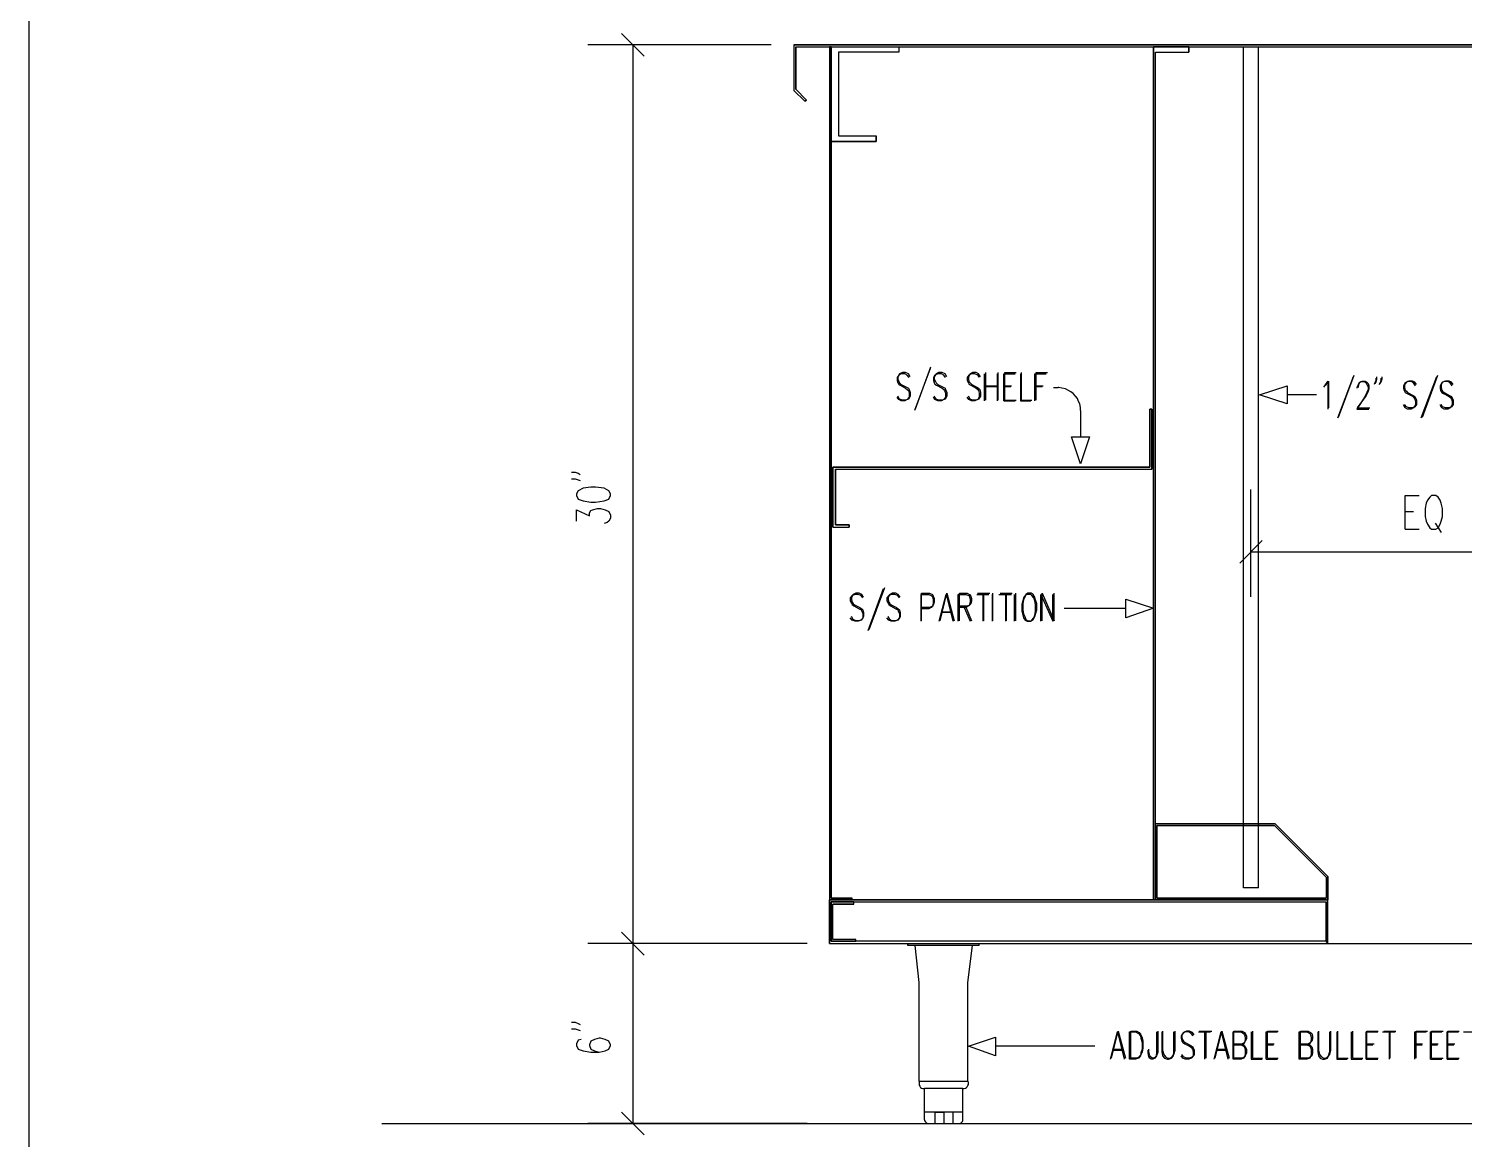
# Model space of a CAD drawing. Header units: metres. Extents: x 14 to 601, y -779 to -12.
# Drawn here: x 13.7 to 301.2, y -611.7 to -389.2 of the extents above; entities that cross this region are included whole.
import ezdxf

# ---------------------------------------------------------------- set-up
doc = ezdxf.new("R2010")
doc.units = ezdxf.units.M

msp = doc.modelspace()

# ---------------------------------------------------------------- linework, layer by layer
for p, q in [((13.72, -39.32), (13.72, -751.76)), ((136.96, -394.76), (132.4, -390.2)), ((162.4, -392.48), (125.68, -392.48)), ((134.68, -392.48), (134.68, -572.48)), ((166.96, -392.48), (166.96, -401.6)), ((418.96, -392.48), (166.96, -392.48)), ((166.96, -392.48), (418.96, -392.48)), ((166.96, -392.48), (166.96, -401.6)), ((167.32, -401.36), (167.32, -392.84)), ((167.32, -392.84), (418.6, -392.84)), ((167.32, -392.84), (418.6, -392.84)), ((167.32, -392.84), (167.32, -401.36)), ((174.4, -392.84), (174.04, -392.84)), ((174.04, -392.84), (174.04, -563.72)), ((174.04, -392.84), (174.04, -563.72)), ((174.4, -411.8), (174.4, -392.84)), ((174.4, -392.84), (187.96, -392.84)), ((174.4, -563.36), (174.4, -392.84)), ((174.4, -392.84), (174.4, -563.36)), ((174.4, -392.84), (174.4, -411.8)), ((187.96, -392.84), (187.96, -393.92)), ((187.96, -392.84), (187.96, -393.92)), ((246.04, -392.84), (238.96, -392.84)), ((238.96, -392.84), (238.96, -563.72)), ((238.96, -563.72), (238.96, -392.84)), ((246.04, -393.92), (246.04, -392.84)), ((246.04, -392.84), (246.04, -393.92)), ((256.96, -561.32), (256.96, -392.84)), ((259.96, -561.32), (259.96, -392.84)), ((187.96, -393.92), (175.84, -393.92)), ((175.84, -393.92), (175.84, -410.72)), ((187.96, -393.92), (175.84, -393.92)), ((175.84, -393.92), (175.84, -410.72)), ((239.32, -563.72), (239.32, -393.92)), ((239.32, -393.92), (246.04, -393.92)), ((239.32, -563.72), (239.32, -393.92)), ((239.32, -393.92), (246.04, -393.92)), ((166.96, -401.6), (169.12, -403.76)), ((169.12, -403.76), (166.96, -401.6)), ((169.48, -403.52), (167.32, -401.36)), ((167.32, -401.36), (169.48, -403.52)), ((169.12, -403.76), (169.48, -403.52)), ((169.48, -403.52), (169.12, -403.76)), ((175.84, -410.72), (183.4, -410.72)), ((175.84, -410.72), (183.4, -410.72)), ((183.4, -410.72), (183.4, -411.8)), ((183.4, -411.8), (183.4, -410.72)), ((183.4, -411.8), (174.4, -411.8)), ((174.4, -411.8), (183.4, -411.8)), ((174.4, -411.8), (183.4, -411.8)), ((194.32, -457.04), (191.2, -465.44)), ((187.96, -458.6), (187.6, -459.08)), ((187.6, -459.08), (187.6, -459.68)), ((187.6, -459.68), (187.72, -460.16)), ((188.08, -458.36), (187.72, -458.96)), ((187.72, -458.96), (187.72, -459.44)), ((187.72, -459.44), (187.96, -459.92)), ((188.44, -458.36), (187.96, -458.6)), ((187.96, -459.92), (188.08, -460.16)), ((188.68, -458.12), (188.08, -458.36)), ((189.16, -458.36), (188.44, -458.36)), ((189.28, -458.12), (188.68, -458.12)), ((189.64, -458.6), (189.16, -458.36)), ((189.88, -458.36), (189.28, -458.12)), ((190, -459.08), (189.64, -458.6)), ((190.24, -458.96), (189.88, -458.36)), ((194.2, -457.28), (191.08, -465.68)), ((195.16, -458.6), (194.92, -459.08)), ((194.92, -459.08), (194.92, -459.68)), ((194.92, -459.68), (195.04, -460.16)), ((195.4, -458.36), (195.04, -458.96)), ((195.04, -458.96), (195.04, -459.44)), ((195.04, -459.44), (195.28, -459.92)), ((195.76, -458.36), (195.16, -458.6)), ((195.28, -459.92), (195.4, -460.16)), ((195.88, -458.12), (195.4, -458.36)), ((196.48, -458.36), (195.76, -458.36)), ((196.6, -458.12), (195.88, -458.12)), ((196.96, -458.6), (196.48, -458.36)), ((197.2, -458.36), (196.6, -458.12)), ((197.32, -459.08), (196.96, -458.6)), ((197.56, -458.96), (197.2, -458.36)), ((202, -458.6), (201.64, -459.08)), ((201.64, -459.08), (201.64, -459.68)), ((201.64, -459.68), (201.88, -460.16)), ((202.24, -458.36), (201.88, -458.96)), ((201.88, -458.96), (201.88, -459.44)), ((201.88, -459.44), (202, -459.92)), ((202.48, -458.36), (202, -458.6)), ((202, -459.92), (202.24, -460.16)), ((202.72, -458.12), (202.24, -458.36)), ((203.2, -458.36), (202.48, -458.36)), ((203.44, -458.12), (202.72, -458.12)), ((203.8, -458.6), (203.2, -458.36)), ((203.92, -458.36), (203.44, -458.12)), ((204.04, -459.08), (203.8, -458.6)), ((204.28, -458.96), (203.92, -458.36)), ((205.12, -463.76), (205.12, -458.36)), ((205.36, -463.64), (205.36, -458.12)), ((207.64, -458.36), (207.64, -463.76)), ((207.76, -458.12), (207.76, -463.64)), ((208.96, -463.76), (208.96, -458.36)), ((208.96, -458.36), (211.24, -458.36)), ((209.2, -463.64), (209.2, -458.12)), ((209.2, -458.12), (211.48, -458.12)), ((212.32, -458.36), (212.32, -463.76)), ((212.44, -458.12), (212.44, -463.64)), ((215.2, -463.76), (215.2, -458.36)), ((215.2, -458.36), (217.48, -458.36)), ((215.44, -463.64), (215.44, -458.12)), ((215.44, -458.12), (217.72, -458.12)), ((273.28, -460.76), (273.88, -459.92)), ((273.52, -460.52), (274, -459.8)), ((273.88, -459.92), (273.88, -465.44)), ((274, -459.8), (274, -465.2)), ((278.92, -458.96), (275.8, -467.24)), ((279.04, -458.72), (275.92, -467.12)), ((280.12, -460.16), (280.48, -459.92)), ((280.36, -460.04), (280.72, -459.8)), ((280.48, -459.92), (281.2, -459.92)), ((280.72, -459.8), (281.32, -459.8)), ((281.2, -459.92), (281.56, -460.16)), ((281.32, -459.8), (281.68, -460.04)), ((283.48, -459.68), (283.24, -460.16)), ((283.48, -459.2), (283.48, -459.68)), ((283.6, -459.44), (283.48, -460.04)), ((283.6, -458.96), (283.6, -459.44)), ((284.44, -459.68), (284.32, -460.16)), ((284.44, -459.2), (284.44, -459.68)), ((284.68, -459.44), (284.44, -460.04)), ((284.68, -458.96), (284.68, -459.44)), ((289.84, -459.92), (289.36, -460.16)), ((290.08, -459.8), (289.6, -460.04)), ((290.56, -459.92), (289.84, -459.92)), ((290.8, -459.8), (290.08, -459.8)), ((291.04, -460.16), (290.56, -459.92)), ((291.28, -460.04), (290.8, -459.8)), ((295.6, -458.96), (292.48, -467.24)), ((295.84, -458.72), (292.72, -467.12)), ((297.16, -459.92), (296.68, -460.16)), ((297.4, -459.8), (296.8, -460.04)), ((297.88, -459.92), (297.16, -459.92)), ((298.12, -459.8), (297.4, -459.8)), ((298.36, -460.16), (297.88, -459.92)), ((298.6, -460.04), (298.12, -459.8)), ((187.72, -460.16), (187.96, -460.4)), ((188.08, -463.4), (187.72, -462.8)), ((187.96, -460.4), (188.2, -460.64)), ((188.08, -460.16), (188.44, -460.52)), ((188.2, -460.64), (189.28, -461.24)), ((188.44, -460.52), (189.52, -461)), ((189.28, -461.24), (189.64, -461.48)), ((189.52, -461), (189.88, -461.24)), ((189.64, -461.48), (189.88, -461.72)), ((189.88, -461.24), (190, -461.48)), ((189.88, -461.72), (190, -462.2)), ((190.24, -462.8), (189.88, -463.4)), ((190, -461.48), (190.24, -462.08)), ((190, -462.2), (190, -463.04)), ((190.24, -462.08), (190.24, -462.8)), ((195.04, -460.16), (195.16, -460.4)), ((195.4, -463.4), (195.04, -462.8)), ((195.16, -460.4), (195.52, -460.64)), ((195.4, -460.16), (195.76, -460.52)), ((195.52, -460.64), (196.6, -461.24)), ((195.76, -460.52), (196.84, -461)), ((196.6, -461.24), (196.96, -461.48)), ((196.84, -461), (197.2, -461.24)), ((196.96, -461.48), (197.08, -461.72)), ((197.08, -461.72), (197.32, -462.2)), ((197.2, -461.24), (197.32, -461.48)), ((197.56, -462.8), (197.2, -463.4)), ((197.32, -461.48), (197.56, -462.08)), ((197.32, -462.2), (197.32, -463.04)), ((197.56, -462.08), (197.56, -462.8)), ((201.88, -460.16), (202, -460.4)), ((202.24, -463.4), (201.88, -462.8)), ((202, -460.4), (202.36, -460.64)), ((202.24, -460.16), (202.6, -460.52)), ((202.36, -460.64), (203.44, -461.24)), ((202.6, -460.52), (203.56, -461)), ((203.44, -461.24), (203.8, -461.48)), ((203.56, -461), (203.92, -461.24)), ((203.8, -461.48), (203.92, -461.72)), ((203.92, -461.24), (204.16, -461.48)), ((203.92, -461.72), (204.04, -462.2)), ((204.28, -462.8), (203.92, -463.4)), ((204.04, -462.2), (204.04, -463.04)), ((204.16, -461.48), (204.28, -462.08)), ((204.28, -462.08), (204.28, -462.8)), ((205.12, -460.88), (207.64, -460.88)), ((205.36, -460.76), (207.76, -460.76)), ((208.96, -460.88), (210.4, -460.88)), ((209.2, -460.76), (210.52, -460.76)), ((215.2, -460.88), (216.64, -460.88)), ((215.44, -460.76), (216.88, -460.76)), ((218.92, -461.12), (219.88, -461.12)), ((220, -461.12), (219.88, -461.12)), ((220.6, -461.24), (220, -461.12)), ((221.32, -461.36), (220.6, -461.24)), ((221.8, -461.6), (221.32, -461.36)), ((222.4, -461.96), (221.8, -461.6)), ((222.88, -462.32), (222.4, -461.96)), ((223.36, -462.8), (222.88, -462.32)), ((223.72, -463.28), (223.36, -462.8)), ((260.2, -462.56), (265.72, -460.76)), ((265.72, -464.36), (260.2, -462.56)), ((265.72, -460.76), (265.72, -464.36)), ((271.6, -462.56), (265.72, -462.56)), ((273.04, -461), (273.28, -460.76)), ((273.16, -460.76), (273.52, -460.52)), ((281.32, -462.8), (279.64, -465.44)), ((279.76, -461), (280, -460.52)), ((279.76, -461.24), (279.76, -461)), ((281.56, -462.68), (279.76, -465.2)), ((280, -460.52), (280.12, -460.16)), ((280, -460.76), (280.12, -460.28)), ((280, -461.12), (280, -460.76)), ((280.12, -460.28), (280.36, -460.04)), ((281.68, -462.08), (281.32, -462.8)), ((281.56, -460.16), (281.68, -460.52)), ((281.92, -461.84), (281.56, -462.68)), ((281.68, -460.04), (281.92, -460.28)), ((281.68, -460.52), (281.92, -461)), ((281.92, -461.48), (281.68, -462.08)), ((281.92, -460.28), (282.04, -460.76)), ((281.92, -461), (281.92, -461.48)), ((282.04, -461.36), (281.92, -461.84)), ((282.04, -460.76), (282.04, -461.36)), ((283.24, -460.16), (283.12, -460.52)), ((283.48, -460.04), (283.24, -460.28)), ((284.32, -460.16), (284.08, -460.52)), ((284.44, -460.04), (284.32, -460.28)), ((289.36, -460.16), (289, -460.76)), ((289, -460.76), (289, -461.24)), ((289, -461.24), (289.12, -461.72)), ((289.12, -461.72), (289.36, -462.08)), ((289.6, -460.04), (289.24, -460.52)), ((289.24, -460.52), (289.24, -461.12)), ((289.24, -461.12), (289.36, -461.6)), ((289.36, -461.6), (289.6, -461.84)), ((289.36, -462.08), (289.72, -462.32)), ((289.6, -461.84), (289.84, -462.08)), ((289.72, -462.32), (290.8, -462.8)), ((289.84, -462.08), (290.92, -462.68)), ((290.8, -462.8), (291.04, -463.04)), ((290.92, -462.68), (291.28, -462.92)), ((291.4, -460.76), (291.04, -460.16)), ((291.64, -460.52), (291.28, -460.04)), ((296.68, -460.16), (296.32, -460.76)), ((296.32, -460.76), (296.32, -461.24)), ((296.32, -461.24), (296.44, -461.72)), ((296.44, -461.72), (296.68, -462.08)), ((296.8, -460.04), (296.56, -460.52)), ((296.56, -460.52), (296.56, -461.12)), ((296.56, -461.12), (296.68, -461.6)), ((296.68, -461.6), (296.8, -461.84)), ((296.68, -462.08), (297.04, -462.32)), ((296.8, -461.84), (297.16, -462.08)), ((297.04, -462.32), (298, -462.8)), ((297.16, -462.08), (298.24, -462.68)), ((298, -462.8), (298.36, -463.04)), ((298.24, -462.68), (298.6, -462.92)), ((298.72, -460.76), (298.36, -460.16)), ((298.96, -460.52), (298.6, -460.04)), ((187.96, -463.52), (187.6, -463.04)), ((188.44, -463.76), (187.96, -463.52)), ((188.68, -463.64), (188.08, -463.4)), ((189.16, -463.76), (188.44, -463.76)), ((189.28, -463.64), (188.68, -463.64)), ((189.64, -463.52), (189.16, -463.76)), ((189.88, -463.4), (189.28, -463.64)), ((190, -463.04), (189.64, -463.52)), ((195.16, -463.52), (194.92, -463.04)), ((195.76, -463.76), (195.16, -463.52)), ((195.88, -463.64), (195.4, -463.4)), ((196.48, -463.76), (195.76, -463.76)), ((196.6, -463.64), (195.88, -463.64)), ((196.96, -463.52), (196.48, -463.76)), ((197.2, -463.4), (196.6, -463.64)), ((197.32, -463.04), (196.96, -463.52)), ((202, -463.52), (201.64, -463.04)), ((202.48, -463.76), (202, -463.52)), ((202.72, -463.64), (202.24, -463.4)), ((203.2, -463.76), (202.48, -463.76)), ((203.44, -463.64), (202.72, -463.64)), ((203.8, -463.52), (203.2, -463.76)), ((203.92, -463.4), (203.44, -463.64)), ((204.04, -463.04), (203.8, -463.52)), ((208.96, -463.76), (211.24, -463.76)), ((209.2, -463.64), (211.48, -463.64)), ((212.32, -463.76), (214.36, -463.76)), ((212.44, -463.64), (214.6, -463.64)), ((223.96, -463.88), (223.72, -463.28)), ((224.2, -464.36), (223.96, -463.88)), ((224.32, -465.08), (224.2, -464.36)), ((224.32, -465.68), (224.32, -465.08)), ((224.32, -465.68), (224.32, -470.96)), ((238.6, -465.44), (238.24, -465.44)), ((238.24, -465.44), (238.24, -477.08)), ((238.24, -477.08), (238.24, -465.44)), ((238.24, -465.44), (238.6, -465.44)), ((238.6, -477.44), (238.6, -465.44)), ((238.6, -465.44), (238.6, -477.44)), ((279.64, -465.44), (282.04, -465.44)), ((279.76, -465.2), (282.28, -465.2)), ((289.36, -465.2), (289, -464.6)), ((289.6, -464.96), (289.24, -464.48)), ((289.84, -465.44), (289.36, -465.2)), ((290.08, -465.2), (289.6, -464.96)), ((290.56, -465.44), (289.84, -465.44)), ((290.8, -465.2), (290.08, -465.2)), ((291.04, -465.2), (290.56, -465.44)), ((291.28, -464.96), (290.8, -465.2)), ((291.04, -463.04), (291.28, -463.4)), ((291.4, -464.6), (291.04, -465.2)), ((291.28, -462.92), (291.4, -463.16)), ((291.28, -463.4), (291.4, -463.88)), ((291.64, -464.48), (291.28, -464.96)), ((291.4, -463.16), (291.64, -463.64)), ((291.4, -463.88), (291.4, -464.6)), ((291.64, -463.64), (291.64, -464.48)), ((296.68, -465.2), (296.32, -464.6)), ((296.8, -464.96), (296.56, -464.48)), ((297.16, -465.44), (296.68, -465.2)), ((297.4, -465.2), (296.8, -464.96)), ((297.88, -465.44), (297.16, -465.44)), ((298.12, -465.2), (297.4, -465.2)), ((298.36, -465.2), (297.88, -465.44)), ((298.6, -464.96), (298.12, -465.2)), ((298.36, -463.04), (298.6, -463.4)), ((298.72, -464.6), (298.36, -465.2)), ((298.6, -462.92), (298.72, -463.16)), ((298.6, -463.4), (298.72, -463.88)), ((298.96, -464.48), (298.6, -464.96)), ((298.72, -463.16), (298.96, -463.64)), ((298.72, -463.88), (298.72, -464.6)), ((298.96, -463.64), (298.96, -464.48)), ((224.32, -476.36), (222.52, -470.96)), ((222.52, -470.96), (226.12, -470.96)), ((226.12, -470.96), (224.32, -476.36)), ((174.76, -477.08), (174.76, -489.08)), ((238.24, -477.08), (174.76, -477.08)), ((174.76, -477.08), (238.24, -477.08)), ((174.76, -489.08), (174.76, -477.08)), ((122.44, -478.04), (123.16, -478.04)), ((122.44, -479.36), (123.16, -479.36)), ((123.16, -478.04), (123.76, -478.28)), ((123.16, -479.36), (123.76, -479.6)), ((123.76, -478.28), (124.12, -478.52)), ((123.76, -479.6), (124.12, -479.72)), ((175.24, -488.6), (175.24, -477.44)), ((175.24, -477.44), (238.6, -477.44)), ((175.24, -477.44), (238.6, -477.44)), ((175.24, -477.44), (175.24, -488.6)), ((123.76, -481.76), (123.4, -482.36)), ((123.4, -482.36), (123.4, -482.72)), ((123.4, -482.72), (123.76, -483.44)), ((124.72, -481.28), (123.76, -481.76)), ((126.28, -481.04), (124.72, -481.28)), ((127.24, -481.04), (126.28, -481.04)), ((128.92, -481.28), (127.24, -481.04)), ((129.88, -481.76), (128.92, -481.28)), ((130.24, -482.36), (129.88, -481.76)), ((129.88, -483.44), (130.24, -482.72)), ((130.24, -482.72), (130.24, -482.36)), ((258.4, -481.52), (258.4, -503)), ((289.36, -489.44), (289.36, -482.72)), ((289.36, -482.72), (292.12, -482.72)), ((294.64, -482.72), (294.28, -483.08)), ((295.48, -482.72), (294.64, -482.72)), ((295.96, -483.08), (295.48, -482.72)), ((123.4, -487.88), (123.4, -485.6)), ((123.4, -485.6), (126.04, -486.8)), ((123.76, -483.44), (124.72, -483.8)), ((124.72, -483.8), (126.28, -484.04)), ((126.04, -486.2), (126.28, -485.72)), ((126.28, -484.04), (127.24, -484.04)), ((126.28, -485.72), (126.64, -485.6)), ((126.64, -485.6), (127.6, -485.36)), ((127.24, -484.04), (128.92, -483.8)), ((127.6, -485.36), (128.2, -485.36)), ((128.2, -485.36), (129.16, -485.6)), ((128.92, -483.8), (129.88, -483.44)), ((129.16, -485.6), (129.88, -485.96)), ((293.56, -484.28), (293.32, -485.36)), ((293.32, -485.36), (293.32, -486.92)), ((293.8, -483.68), (293.56, -484.28)), ((294.28, -483.08), (293.8, -483.68)), ((296.32, -483.68), (295.96, -483.08)), ((296.56, -484.28), (296.32, -483.68)), ((296.8, -485.36), (296.56, -484.28)), ((296.8, -486.92), (296.8, -485.36)), ((126.04, -486.8), (126.04, -486.2)), ((129.52, -488.12), (128.92, -488.36)), ((129.88, -487.88), (129.52, -488.12)), ((129.88, -485.96), (130.24, -486.68)), ((130.24, -487.28), (129.88, -487.88)), ((130.24, -486.68), (130.24, -487.28)), ((178, -488.6), (175.24, -488.6)), ((175.24, -488.6), (178, -488.6)), ((178, -489.08), (178, -488.6)), ((178, -488.6), (178, -489.08)), ((289.36, -485.96), (291.04, -485.96)), ((293.32, -486.92), (293.56, -487.88)), ((293.56, -487.88), (293.8, -488.48)), ((293.8, -488.48), (294.28, -489.2)), ((295.36, -488.24), (296.56, -490.16)), ((295.96, -489.2), (296.32, -488.48)), ((296.32, -488.48), (296.56, -487.88)), ((296.56, -487.88), (296.8, -486.92)), ((174.76, -489.08), (178, -489.08)), ((174.76, -489.08), (178, -489.08)), ((289.36, -489.44), (292.12, -489.44)), ((294.28, -489.2), (294.64, -489.44)), ((294.64, -489.44), (295.48, -489.44)), ((295.48, -489.44), (295.96, -489.2)), ((260.68, -491.72), (256.24, -496.28)), ((258.4, -494), (328.96, -494)), ((178.6, -502.76), (178.24, -503.24)), ((178.84, -502.52), (178.48, -503.12)), ((179.2, -502.52), (178.6, -502.76)), ((179.32, -502.28), (178.84, -502.52)), ((179.8, -502.52), (179.2, -502.52)), ((180.04, -502.28), (179.32, -502.28)), ((180.4, -502.76), (179.8, -502.52)), ((180.52, -502.52), (180.04, -502.28)), ((180.76, -503.24), (180.4, -502.76)), ((180.88, -503.12), (180.52, -502.52)), ((184.84, -501.44), (181.72, -509.84)), ((185.08, -501.2), (181.96, -509.6)), ((185.92, -502.76), (185.56, -503.24)), ((186.16, -502.52), (185.8, -503.12)), ((186.4, -502.52), (185.92, -502.76)), ((186.64, -502.28), (186.16, -502.52)), ((187.12, -502.52), (186.4, -502.52)), ((187.36, -502.28), (186.64, -502.28)), ((187.72, -502.76), (187.12, -502.52)), ((187.84, -502.52), (187.36, -502.28)), ((188.08, -503.24), (187.72, -502.76)), ((188.2, -503.12), (187.84, -502.52)), ((192.4, -507.92), (192.4, -502.52)), ((192.4, -502.52), (193.96, -502.52)), ((192.52, -507.8), (192.52, -502.28)), ((192.52, -502.28), (194.08, -502.28)), ((193.96, -502.52), (194.44, -502.76)), ((194.08, -502.28), (194.68, -502.52)), ((194.44, -502.76), (194.68, -503)), ((194.68, -502.52), (194.8, -502.88)), ((194.68, -503), (194.8, -503.48)), ((194.8, -502.88), (195.04, -503.36)), ((196, -507.92), (197.44, -502.52)), ((196.24, -507.8), (197.56, -502.28)), ((197.44, -502.52), (198.76, -507.92)), ((197.56, -502.28), (199, -507.8)), ((199.84, -507.92), (199.84, -502.52)), ((199.84, -502.52), (201.4, -502.52)), ((200.08, -507.8), (200.08, -502.28)), ((200.08, -502.28), (201.64, -502.28)), ((201.4, -502.52), (202, -502.76)), ((201.64, -502.28), (202.12, -502.52)), ((202, -502.76), (202.12, -503)), ((202.12, -502.52), (202.36, -502.88)), ((202.12, -503), (202.24, -503.48)), ((202.36, -502.88), (202.48, -503.36)), ((203.56, -502.52), (205.96, -502.52)), ((203.68, -502.28), (206.2, -502.28)), ((204.76, -502.52), (204.76, -507.92)), ((204.88, -502.28), (204.88, -507.8)), ((206.68, -507.92), (206.68, -502.52)), ((206.8, -507.8), (206.8, -502.28)), ((208, -502.52), (210.52, -502.52)), ((208.24, -502.28), (210.64, -502.28)), ((209.32, -502.52), (209.32, -507.92)), ((209.44, -502.28), (209.44, -507.8)), ((211.12, -507.92), (211.12, -502.52)), ((211.36, -507.8), (211.36, -502.28)), ((213.28, -502.76), (212.92, -503.24)), ((213.4, -502.52), (213.16, -503.12)), ((213.64, -502.52), (213.28, -502.76)), ((213.76, -502.28), (213.4, -502.52)), ((214.36, -502.52), (213.64, -502.52)), ((214.48, -502.28), (213.76, -502.28)), ((214.6, -502.76), (214.36, -502.52)), ((214.84, -502.52), (214.48, -502.28)), ((214.96, -503.24), (214.6, -502.76)), ((215.2, -503.12), (214.84, -502.52)), ((216.4, -507.92), (216.4, -502.52)), ((216.4, -502.52), (218.8, -507.92)), ((216.64, -507.8), (216.64, -502.28)), ((216.64, -502.28), (219.04, -507.8)), ((218.8, -507.92), (218.8, -502.52)), ((219.04, -507.8), (219.04, -502.28)), ((178.24, -503.24), (178.24, -503.84)), ((178.24, -503.84), (178.48, -504.32)), ((178.48, -503.12), (178.48, -503.6)), ((178.48, -503.6), (178.6, -504.08)), ((178.48, -504.32), (178.6, -504.56)), ((178.6, -504.08), (178.84, -504.44)), ((178.6, -504.56), (178.96, -504.8)), ((178.84, -504.44), (179.2, -504.68)), ((178.96, -504.8), (180.04, -505.4)), ((179.2, -504.68), (180.16, -505.16)), ((180.04, -505.4), (180.4, -505.64)), ((180.16, -505.16), (180.52, -505.4)), ((180.4, -505.64), (180.52, -505.88)), ((180.52, -505.4), (180.76, -505.64)), ((180.52, -505.88), (180.76, -506.36)), ((180.76, -505.64), (180.88, -506.24)), ((185.56, -503.24), (185.56, -503.84)), ((185.56, -503.84), (185.8, -504.32)), ((185.8, -503.12), (185.8, -503.6)), ((185.8, -503.6), (185.92, -504.08)), ((185.8, -504.32), (185.92, -504.56)), ((185.92, -504.08), (186.16, -504.44)), ((185.92, -504.56), (186.28, -504.8)), ((186.16, -504.44), (186.52, -504.68)), ((186.28, -504.8), (187.36, -505.4)), ((186.52, -504.68), (187.48, -505.16)), ((187.36, -505.4), (187.72, -505.64)), ((187.48, -505.16), (187.84, -505.4)), ((187.72, -505.64), (187.84, -505.88)), ((187.84, -505.4), (188.08, -505.64)), ((187.84, -505.88), (188.08, -506.36)), ((188.08, -505.64), (188.2, -506.24)), ((193.96, -505.4), (192.4, -505.4)), ((194.08, -505.16), (192.52, -505.16)), ((194.44, -505.16), (193.96, -505.4)), ((194.68, -504.92), (194.08, -505.16)), ((194.68, -504.8), (194.44, -505.16)), ((194.8, -504.32), (194.68, -504.8)), ((194.8, -504.68), (194.68, -504.92)), ((194.8, -503.48), (194.8, -504.32)), ((195.04, -504.08), (194.8, -504.68)), ((195.04, -503.36), (195.04, -504.08)), ((201.4, -505.16), (199.84, -505.16)), ((201.64, -504.92), (200.08, -504.92)), ((201.04, -505.16), (202.24, -507.92)), ((201.28, -504.92), (202.48, -507.8)), ((202, -504.8), (201.4, -505.16)), ((202.12, -504.68), (201.64, -504.92)), ((202.12, -504.56), (202, -504.8)), ((202.24, -504.08), (202.12, -504.56)), ((202.36, -504.44), (202.12, -504.68)), ((202.24, -503.48), (202.24, -504.08)), ((202.48, -503.84), (202.36, -504.44)), ((202.48, -503.36), (202.48, -503.84)), ((212.8, -503.84), (212.56, -504.56)), ((212.56, -504.56), (212.56, -505.88)), ((212.56, -505.88), (212.8, -506.72)), ((212.92, -503.24), (212.8, -503.84)), ((212.92, -503.6), (212.8, -504.44)), ((212.8, -504.44), (212.8, -505.64)), ((212.8, -505.64), (212.92, -506.48)), ((213.16, -503.12), (212.92, -503.6)), ((215.2, -503.84), (214.96, -503.24)), ((215.32, -503.6), (215.2, -503.12)), ((215.32, -504.56), (215.2, -503.84)), ((215.2, -506.72), (215.32, -505.88)), ((215.56, -504.44), (215.32, -503.6)), ((215.32, -505.88), (215.32, -504.56)), ((215.32, -506.48), (215.56, -505.64)), ((215.56, -505.64), (215.56, -504.44)), ((221.08, -505.28), (233.44, -505.28)), ((233.44, -507.2), (233.44, -503.48)), ((233.44, -503.48), (238.96, -505.28)), ((238.96, -505.28), (233.44, -507.2)), ((178.6, -507.68), (178.24, -507.2)), ((178.84, -507.56), (178.48, -506.96)), ((179.2, -507.92), (178.6, -507.68)), ((179.32, -507.8), (178.84, -507.56)), ((179.8, -507.92), (179.2, -507.92)), ((180.04, -507.8), (179.32, -507.8)), ((180.4, -507.68), (179.8, -507.92)), ((180.52, -507.56), (180.04, -507.8)), ((180.76, -507.2), (180.4, -507.68)), ((180.88, -506.96), (180.52, -507.56)), ((180.76, -506.36), (180.76, -507.2)), ((180.88, -506.24), (180.88, -506.96)), ((185.92, -507.68), (185.56, -507.2)), ((186.16, -507.56), (185.8, -506.96)), ((186.4, -507.92), (185.92, -507.68)), ((186.64, -507.8), (186.16, -507.56)), ((187.12, -507.92), (186.4, -507.92)), ((187.36, -507.8), (186.64, -507.8)), ((187.72, -507.68), (187.12, -507.92)), ((187.84, -507.56), (187.36, -507.8)), ((188.08, -507.2), (187.72, -507.68)), ((188.2, -506.96), (187.84, -507.56)), ((188.08, -506.36), (188.08, -507.2)), ((188.2, -506.24), (188.2, -506.96)), ((196.6, -506.12), (198.28, -506.12)), ((196.72, -506), (198.52, -506)), ((212.8, -506.72), (212.92, -507.2)), ((212.92, -506.48), (213.16, -506.96)), ((212.92, -507.2), (213.28, -507.68)), ((213.16, -506.96), (213.4, -507.56)), ((213.28, -507.68), (213.64, -507.92)), ((213.4, -507.56), (213.76, -507.8)), ((213.64, -507.92), (214.36, -507.92)), ((213.76, -507.8), (214.48, -507.8)), ((214.36, -507.92), (214.6, -507.68)), ((214.48, -507.8), (214.84, -507.56)), ((214.6, -507.68), (214.96, -507.2)), ((214.84, -507.56), (215.2, -506.96)), ((214.96, -507.2), (215.2, -506.72)), ((215.2, -506.96), (215.32, -506.48)), ((239.32, -548.48), (239.32, -563.72)), ((256.96, -548.48), (239.32, -548.48)), ((263.32, -548.48), (239.32, -548.48)), ((239.68, -563.36), (239.68, -548.84)), ((239.68, -548.84), (256.96, -548.84)), ((239.68, -563.36), (239.68, -548.84)), ((263.2, -548.84), (239.68, -548.84)), ((256.96, -548.84), (256.96, -548.48)), ((259.96, -548.48), (256.96, -548.48)), ((256.96, -548.48), (256.96, -548.84)), ((256.96, -548.84), (259.96, -548.84)), ((263.32, -548.48), (259.96, -548.48)), ((259.96, -548.48), (259.96, -548.84)), ((259.96, -548.84), (259.96, -548.48)), ((259.96, -548.84), (263.2, -548.84)), ((263.2, -548.84), (273.52, -559.16)), ((263.2, -548.84), (273.52, -559.16)), ((273.88, -559.04), (263.32, -548.48)), ((263.32, -548.48), (273.88, -559.04)), ((239.32, -552.08), (239.32, -563.72)), ((273.52, -559.16), (273.52, -563.36)), ((273.52, -559.16), (273.52, -563.36)), ((273.88, -563.72), (273.88, -559.04)), ((273.88, -559.04), (273.88, -563.72)), ((178.6, -563.36), (174.4, -563.36)), ((174.4, -563.36), (178.6, -563.36)), ((178.6, -563.72), (178.6, -563.36)), ((178.6, -563.72), (178.6, -563.36)), ((273.52, -563.36), (239.68, -563.36)), ((239.68, -563.36), (273.52, -563.36)), ((259.96, -561.32), (256.96, -561.32)), ((174.04, -563.72), (178.6, -563.72)), ((238.96, -563.72), (174.04, -563.72)), ((174.04, -563.72), (174.04, -572.48)), ((174.04, -563.72), (238.96, -563.72)), ((174.04, -563.72), (178.6, -563.72)), ((174.04, -563.72), (178.6, -563.72)), ((174.04, -572.48), (174.04, -563.72)), ((178.96, -564.08), (174.4, -564.08)), ((174.4, -564.08), (174.4, -572)), ((174.4, -572), (174.4, -564.08)), ((174.4, -564.08), (178.96, -564.08)), ((178.96, -564.08), (174.4, -564.08)), ((174.4, -564.08), (174.4, -572)), ((174.76, -571.64), (174.76, -564.56)), ((174.76, -564.56), (178.96, -564.56)), ((178.96, -564.56), (174.76, -564.56)), ((174.76, -571.64), (174.76, -564.56)), ((178.96, -564.56), (178.96, -564.08)), ((178.96, -564.08), (273.52, -564.08)), ((178.96, -564.56), (178.96, -564.08)), ((178.96, -564.08), (273.52, -564.08)), ((238.96, -563.72), (239.32, -563.72)), ((239.32, -563.72), (238.96, -563.72)), ((239.32, -563.72), (238.96, -563.72)), ((239.32, -563.72), (273.88, -563.72)), ((273.88, -563.72), (239.32, -563.72)), ((239.32, -563.72), (273.88, -563.72)), ((273.52, -564.08), (273.52, -572)), ((273.52, -572), (273.52, -564.08)), ((273.88, -572.48), (273.88, -563.72)), ((273.88, -572.48), (273.88, -563.72)), ((273.88, -563.72), (273.88, -563.72)), ((132.4, -570.2), (136.96, -574.76)), ((136.96, -574.76), (132.4, -570.2)), ((174.4, -572), (179.32, -572)), ((273.52, -572), (174.4, -572)), ((273.52, -572), (174.4, -572)), ((179.32, -571.64), (174.76, -571.64)), ((179.32, -571.64), (174.76, -571.64)), ((179.32, -572), (179.32, -571.64)), ((179.32, -572), (179.32, -571.64)), ((273.52, -572), (273.88, -572.48)), ((273.88, -572.48), (273.52, -572)), ((169.6, -572.48), (125.68, -572.48)), ((134.68, -572.48), (134.68, -608.48)), ((174.04, -572.48), (273.88, -572.48)), ((174.04, -572.48), (411.4, -572.48)), ((189.76, -572.48), (189.76, -572.84)), ((189.76, -572.48), (204.04, -572.48)), ((189.76, -572.84), (189.76, -572.48)), ((204.04, -572.84), (189.76, -572.84)), ((192.04, -580.28), (191.2, -572.84)), ((201.76, -580.28), (202.72, -572.84)), ((204.04, -572.84), (204.04, -572.48)), ((192.04, -600.08), (192.04, -580.28)), ((201.76, -600.08), (201.76, -580.28)), ((122.44, -588.2), (123.16, -588.2)), ((123.16, -588.2), (123.76, -588.44)), ((123.76, -588.44), (124.12, -588.68)), ((122.44, -589.52), (123.16, -589.52)), ((123.16, -589.52), (123.76, -589.76)), ((123.76, -591.8), (123.4, -592.52)), ((123.76, -589.76), (124.12, -589.88)), ((124.36, -591.68), (123.76, -591.8)), ((126.28, -592.04), (126.04, -592.76)), ((127, -591.68), (126.28, -592.04)), ((127.96, -591.44), (127, -591.68)), ((128.2, -591.44), (127.96, -591.44)), ((129.16, -591.68), (128.2, -591.44)), ((129.88, -592.04), (129.16, -591.68)), ((130.24, -592.76), (129.88, -592.04)), ((201.88, -593), (207.28, -591.2)), ((207.28, -591.2), (207.28, -594.92)), ((230.32, -595.64), (231.76, -590.12)), ((230.56, -595.4), (231.88, -590)), ((231.76, -590.12), (233.08, -595.64)), ((231.88, -590), (233.32, -595.4)), ((234.16, -595.64), (234.16, -590.12)), ((234.16, -590.12), (235.36, -590.12)), ((234.4, -595.4), (234.4, -590)), ((234.4, -590), (235.6, -590)), ((235.36, -590.12), (235.96, -590.48)), ((235.6, -590), (236.08, -590.24)), ((235.96, -590.48), (236.32, -590.96)), ((236.08, -590.24), (236.44, -590.72)), ((236.32, -590.96), (236.44, -591.44)), ((236.44, -590.72), (236.68, -591.32)), ((236.44, -591.44), (236.68, -592.28)), ((236.68, -591.32), (236.8, -592.04)), ((236.8, -592.04), (236.8, -593.36)), ((239.56, -590.12), (239.56, -594.32)), ((239.8, -590), (239.8, -594.2)), ((240.64, -590.12), (240.64, -594.08)), ((240.76, -590), (240.76, -593.84)), ((243.04, -594.08), (243.04, -590.12)), ((243.28, -593.84), (243.28, -590)), ((244.84, -590.48), (244.48, -590.96)), ((244.48, -590.96), (244.48, -591.44)), ((244.48, -591.44), (244.6, -592.04)), ((244.96, -590.24), (244.6, -590.72)), ((244.6, -590.72), (244.6, -591.32)), ((244.6, -591.32), (244.84, -591.8)), ((244.6, -592.04), (244.84, -592.28)), ((245.32, -590.12), (244.84, -590.48)), ((244.84, -591.8), (244.96, -592.04)), ((245.56, -590), (244.96, -590.24)), ((244.96, -592.04), (245.32, -592.28)), ((246.04, -590.12), (245.32, -590.12)), ((246.16, -590), (245.56, -590)), ((246.52, -590.48), (246.04, -590.12)), ((246.76, -590.24), (246.16, -590)), ((246.88, -590.96), (246.52, -590.48)), ((247.12, -590.72), (246.76, -590.24)), ((247.96, -590.12), (250.36, -590.12)), ((248.08, -590), (250.6, -590)), ((249.16, -590.12), (249.16, -595.64)), ((249.4, -590), (249.4, -595.4)), ((251.08, -595.64), (252.52, -590.12)), ((251.32, -595.4), (252.64, -590)), ((252.52, -590.12), (253.84, -595.64)), ((252.64, -590), (254.08, -595.4)), ((254.92, -595.64), (254.92, -590.12)), ((254.92, -590.12), (256.48, -590.12)), ((255.04, -595.4), (255.04, -590)), ((255.04, -590), (256.72, -590)), ((256.48, -590.12), (256.96, -590.48)), ((256.72, -590), (257.2, -590.24)), ((256.96, -590.48), (257.2, -590.72)), ((257.2, -590.24), (257.32, -590.48)), ((257.2, -590.72), (257.32, -591.2)), ((257.32, -591.68), (257.2, -592.28)), ((257.32, -592.04), (257.2, -592.28)), ((257.32, -590.48), (257.56, -590.96)), ((257.32, -591.2), (257.32, -591.68)), ((257.56, -591.56), (257.32, -592.04)), ((257.56, -590.96), (257.56, -591.56)), ((258.52, -590.12), (258.52, -595.64)), ((258.76, -590), (258.76, -595.4)), ((261.52, -595.64), (261.52, -590.12)), ((261.52, -590.12), (263.8, -590.12)), ((261.76, -595.4), (261.76, -590)), ((261.76, -590), (263.92, -590)), ((268.12, -595.64), (268.12, -590.12)), ((268.12, -590.12), (269.68, -590.12)), ((268.36, -595.4), (268.36, -590)), ((268.36, -590), (269.92, -590)), ((269.68, -590.12), (270.28, -590.48)), ((269.92, -590), (270.4, -590.24)), ((270.28, -590.48), (270.4, -590.72)), ((270.4, -590.24), (270.64, -590.48)), ((270.4, -590.72), (270.52, -591.2)), ((270.52, -591.68), (270.4, -592.28)), ((270.64, -592.04), (270.4, -592.28)), ((270.52, -591.2), (270.52, -591.68)), ((270.64, -590.48), (270.76, -590.96)), ((270.76, -591.56), (270.64, -592.04)), ((270.76, -590.96), (270.76, -591.56)), ((271.84, -590.12), (271.84, -594.08)), ((271.96, -590), (271.96, -593.84)), ((274.24, -594.08), (274.24, -590.12)), ((274.48, -593.84), (274.48, -590)), ((275.68, -590.12), (275.68, -595.64)), ((275.8, -590), (275.8, -595.4)), ((278.56, -590.12), (278.56, -595.64)), ((278.8, -590), (278.8, -595.4)), ((281.56, -595.64), (281.56, -590.12)), ((281.56, -590.12), (283.84, -590.12)), ((281.68, -595.4), (281.68, -590)), ((281.68, -590), (283.96, -590)), ((284.8, -590.12), (287.32, -590.12)), ((285.04, -590), (287.44, -590)), ((286.12, -590.12), (286.12, -595.64)), ((286.24, -590), (286.24, -595.4)), ((291.28, -595.64), (291.28, -590.12)), ((291.28, -590.12), (293.56, -590.12)), ((291.52, -595.4), (291.52, -590)), ((291.52, -590), (293.8, -590)), ((294.4, -595.64), (294.4, -590.12)), ((294.4, -590.12), (296.68, -590.12)), ((294.64, -595.4), (294.64, -590)), ((294.64, -590), (296.92, -590)), ((297.76, -595.64), (297.76, -590.12)), ((297.76, -590.12), (300.04, -590.12)), ((297.88, -595.4), (297.88, -590)), ((297.88, -590), (300.16, -590)), ((301, -590.12), (303.52, -590.12)), ((123.4, -592.52), (123.4, -592.88)), ((123.4, -592.88), (123.76, -593.6)), ((123.76, -593.6), (124.72, -593.96)), ((124.72, -593.96), (126.28, -594.2)), ((126.04, -592.76), (126.04, -592.88)), ((126.04, -592.88), (126.28, -593.6)), ((126.28, -593.6), (127, -593.96)), ((126.28, -594.2), (127.96, -594.2)), ((127, -593.96), (127.96, -594.2)), ((127.96, -594.2), (129.16, -593.96)), ((129.16, -593.96), (129.88, -593.6)), ((129.88, -593.6), (130.24, -592.88)), ((130.24, -592.88), (130.24, -592.76)), ((207.28, -594.92), (201.88, -593)), ((227.2, -593), (207.28, -593)), ((230.92, -593.84), (232.6, -593.84)), ((231.04, -593.6), (232.84, -593.6)), ((236.32, -594.92), (235.96, -595.4)), ((236.44, -594.68), (236.08, -595.16)), ((236.44, -594.32), (236.32, -594.92)), ((236.68, -593.6), (236.44, -594.32)), ((236.68, -594.2), (236.44, -594.68)), ((236.68, -592.28), (236.68, -593.6)), ((236.8, -593.36), (236.68, -594.2)), ((237.88, -594.32), (237.88, -593.84)), ((238, -595.16), (237.88, -594.32)), ((238, -594.2), (238, -593.6)), ((238.24, -594.92), (238, -594.2)), ((238.36, -595.16), (238.24, -594.92)), ((239.56, -594.32), (239.44, -595.16)), ((239.56, -594.92), (239.44, -595.16)), ((239.8, -594.2), (239.56, -594.92)), ((240.64, -594.08), (240.76, -594.92)), ((240.76, -593.84), (241, -594.68)), ((240.76, -594.92), (241.12, -595.4)), ((241, -594.68), (241.36, -595.16)), ((242.56, -595.4), (242.92, -594.92)), ((242.68, -595.16), (243.04, -594.68)), ((242.92, -594.92), (243.04, -594.08)), ((243.04, -594.68), (243.28, -593.84)), ((244.84, -595.4), (244.48, -594.92)), ((244.96, -595.16), (244.6, -594.68)), ((244.84, -592.28), (245.2, -592.52)), ((245.2, -592.52), (246.16, -593)), ((245.32, -592.28), (246.4, -592.88)), ((246.16, -593), (246.52, -593.24)), ((246.4, -592.88), (246.76, -593.12)), ((246.52, -593.24), (246.76, -593.6)), ((246.88, -594.92), (246.52, -595.4)), ((246.76, -593.12), (246.88, -593.36)), ((246.76, -593.6), (246.88, -594.08)), ((247.12, -594.68), (246.76, -595.16)), ((246.88, -593.36), (247.12, -593.84)), ((246.88, -594.08), (246.88, -594.92)), ((247.12, -593.84), (247.12, -594.68)), ((251.56, -593.84), (253.36, -593.84)), ((251.8, -593.6), (253.48, -593.6)), ((254.92, -592.76), (256.48, -592.76)), ((255.04, -592.52), (256.72, -592.52)), ((256.96, -592.52), (256.48, -592.76)), ((256.48, -592.76), (256.96, -593)), ((257.2, -592.28), (256.72, -592.52)), ((256.72, -592.52), (257.2, -592.88)), ((257.2, -592.28), (256.96, -592.52)), ((256.96, -593), (257.2, -593.24)), ((257.2, -592.88), (257.32, -593.12)), ((257.2, -593.24), (257.32, -593.84)), ((257.32, -594.56), (257.2, -595.16)), ((257.32, -594.92), (257.2, -595.16)), ((257.32, -593.12), (257.56, -593.6)), ((257.32, -593.84), (257.32, -594.56)), ((257.56, -594.44), (257.32, -594.92)), ((257.56, -593.6), (257.56, -594.44)), ((261.52, -592.76), (262.96, -592.76)), ((261.76, -592.52), (263.08, -592.52)), ((268.12, -592.76), (269.68, -592.76)), ((268.36, -592.52), (269.92, -592.52)), ((270.28, -592.52), (269.68, -592.76)), ((269.68, -592.76), (270.28, -593)), ((270.4, -592.28), (269.92, -592.52)), ((269.92, -592.52), (270.4, -592.88)), ((270.4, -592.28), (270.28, -592.52)), ((270.28, -593), (270.4, -593.24)), ((270.4, -592.88), (270.64, -593.12)), ((270.4, -593.24), (270.52, -593.84)), ((270.52, -594.56), (270.4, -595.16)), ((270.64, -594.92), (270.4, -595.16)), ((270.52, -593.84), (270.52, -594.56)), ((270.64, -593.12), (270.76, -593.6)), ((270.76, -594.44), (270.64, -594.92)), ((270.76, -593.6), (270.76, -594.44)), ((271.84, -594.08), (271.96, -594.92)), ((271.96, -593.84), (272.2, -594.68)), ((271.96, -594.92), (272.32, -595.4)), ((272.2, -594.68), (272.56, -595.16)), ((273.76, -595.4), (274, -594.92)), ((273.88, -595.16), (274.24, -594.68)), ((274, -594.92), (274.24, -594.08)), ((274.24, -594.68), (274.48, -593.84)), ((281.56, -592.76), (282.88, -592.76)), ((281.68, -592.52), (283.12, -592.52)), ((291.28, -592.76), (292.72, -592.76)), ((291.52, -592.52), (292.84, -592.52)), ((294.4, -592.76), (295.84, -592.76)), ((294.64, -592.52), (295.96, -592.52)), ((297.76, -592.76), (299.08, -592.76)), ((297.88, -592.52), (299.32, -592.52)), ((235.36, -595.64), (234.16, -595.64)), ((235.6, -595.4), (234.4, -595.4)), ((235.96, -595.4), (235.36, -595.64)), ((236.08, -595.16), (235.6, -595.4)), ((238.24, -595.4), (238, -595.16)), ((238.48, -595.64), (238.24, -595.4)), ((238.72, -595.4), (238.36, -595.16)), ((238.84, -595.64), (238.48, -595.64)), ((239.08, -595.4), (238.72, -595.4)), ((239.2, -595.4), (238.84, -595.64)), ((239.44, -595.16), (239.08, -595.4)), ((239.44, -595.16), (239.2, -595.4)), ((241.12, -595.4), (241.72, -595.64)), ((241.36, -595.16), (241.84, -595.4)), ((241.72, -595.64), (241.96, -595.64)), ((241.84, -595.4), (242.2, -595.4)), ((241.96, -595.64), (242.56, -595.4)), ((242.2, -595.4), (242.68, -595.16)), ((245.32, -595.64), (244.84, -595.4)), ((245.56, -595.4), (244.96, -595.16)), ((246.04, -595.64), (245.32, -595.64)), ((246.16, -595.4), (245.56, -595.4)), ((246.52, -595.4), (246.04, -595.64)), ((246.76, -595.16), (246.16, -595.4)), ((256.48, -595.64), (254.92, -595.64)), ((256.72, -595.4), (255.04, -595.4)), ((256.96, -595.4), (256.48, -595.64)), ((257.2, -595.16), (256.72, -595.4)), ((257.2, -595.16), (256.96, -595.4)), ((258.52, -595.64), (260.68, -595.64)), ((258.76, -595.4), (260.8, -595.4)), ((261.52, -595.64), (263.8, -595.64)), ((261.76, -595.4), (263.92, -595.4)), ((269.68, -595.64), (268.12, -595.64)), ((269.92, -595.4), (268.36, -595.4)), ((270.28, -595.4), (269.68, -595.64)), ((270.4, -595.16), (269.92, -595.4)), ((270.4, -595.16), (270.28, -595.4)), ((272.32, -595.4), (272.8, -595.64)), ((272.56, -595.16), (273.04, -595.4)), ((272.8, -595.64), (273.16, -595.64)), ((273.04, -595.4), (273.4, -595.4)), ((273.16, -595.64), (273.76, -595.4)), ((273.4, -595.4), (273.88, -595.16)), ((275.68, -595.64), (277.72, -595.64)), ((275.8, -595.4), (277.96, -595.4)), ((278.56, -595.64), (280.72, -595.64)), ((278.8, -595.4), (280.84, -595.4)), ((281.56, -595.64), (283.84, -595.64)), ((281.68, -595.4), (283.96, -595.4)), ((294.4, -595.64), (296.68, -595.64)), ((294.64, -595.4), (296.92, -595.4)), ((297.76, -595.64), (300.04, -595.64)), ((297.88, -595.4), (300.16, -595.4)), ((201.76, -600.08), (192.04, -600.08)), ((192.04, -600.08), (192.04, -600.32)), ((192.04, -600.32), (192.04, -600.56)), ((192.04, -600.56), (192.04, -600.8)), ((201.88, -600.2), (201.76, -600.08)), ((201.76, -600.92), (201.88, -600.68)), ((201.88, -600.44), (201.88, -600.2)), ((201.88, -600.68), (201.88, -600.44)), ((192.04, -600.8), (192.16, -601.04)), ((192.16, -601.04), (192.28, -601.28)), ((192.28, -601.28), (192.52, -601.4)), ((192.52, -601.4), (192.76, -601.52)), ((192.76, -601.52), (193, -601.52)), ((193, -601.52), (193.12, -601.52)), ((200.8, -601.52), (193.12, -601.52)), ((193.12, -607.76), (193.12, -601.52)), ((200.8, -607.76), (200.8, -601.52)), ((200.8, -601.52), (201.04, -601.52)), ((201.04, -601.52), (201.28, -601.4)), ((201.28, -601.4), (201.52, -601.28)), ((201.52, -601.28), (201.64, -601.16)), ((201.64, -601.16), (201.76, -600.92)), ((132.4, -606.2), (136.96, -610.76)), ((200.8, -606.2), (193.12, -606.2)), ((195.16, -606.2), (196.96, -606.2)), ((195.16, -606.2), (195.16, -608.48)), ((196.96, -606.2), (196.96, -608.48)), ((198.76, -606.2), (198.76, -608.48)), ((84.4, -608.48), (539.92, -608.48)), ((169.6, -608.48), (125.68, -608.48)), ((193.12, -607.76), (193.12, -607.88)), ((193.12, -607.88), (193.24, -608.12)), ((193.24, -608.12), (193.36, -608.24)), ((193.36, -608.24), (193.48, -608.36)), ((193.48, -608.36), (193.6, -608.48)), ((193.6, -608.48), (193.84, -608.48)), ((193.84, -608.48), (200.08, -608.48)), ((200.08, -608.48), (200.2, -608.48)), ((200.2, -608.48), (200.44, -608.36)), ((200.44, -608.36), (200.56, -608.24)), ((200.56, -608.24), (200.68, -608.12)), ((200.68, -608.12), (200.8, -607.88)), ((200.8, -607.88), (200.8, -607.76))]:
    msp.add_line(p, q)

doc.saveas('drawing.dxf')
